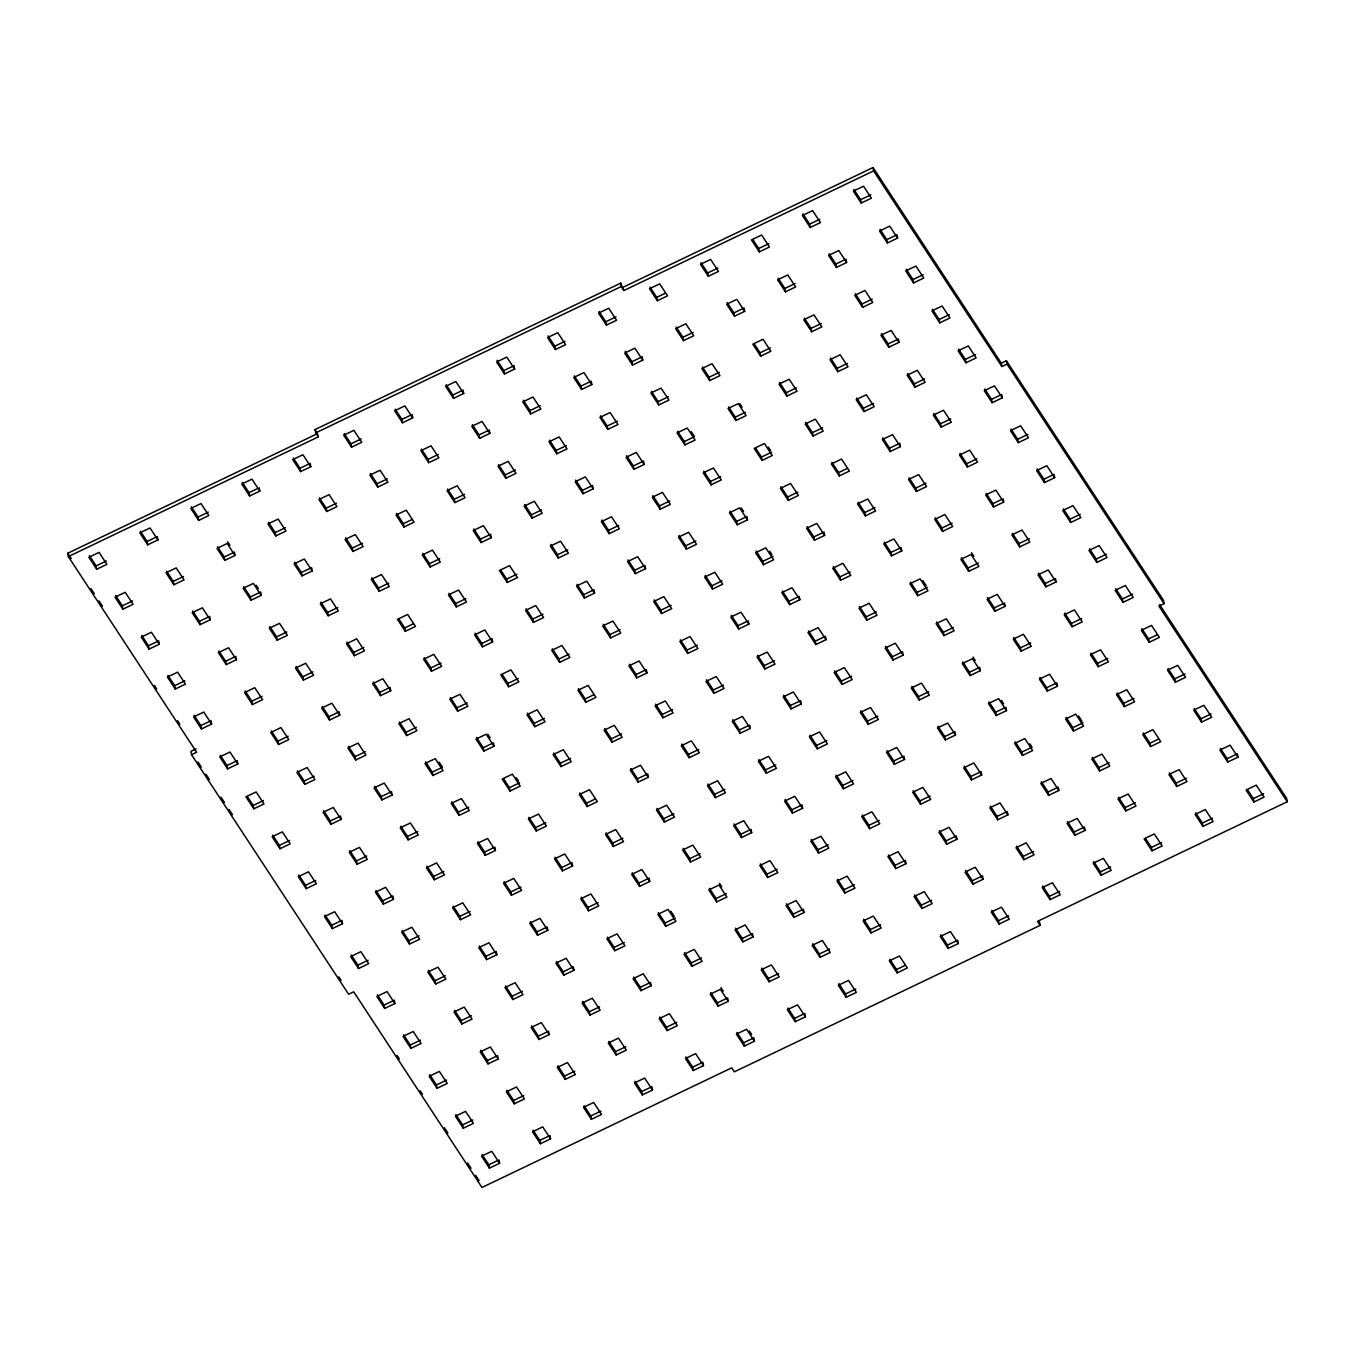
<?xml version="1.0" encoding="UTF-8"?>
<svg xmlns="http://www.w3.org/2000/svg" width="1355" height="1355" viewBox="0 0 1355 1355"><rect width="100%" height="100%" fill="white"/><g stroke="black" fill="none" stroke-linecap="round" stroke-linejoin="round"><path stroke-width="1.5" d="M1039.539 922.01L1040.132 925.363L734.342 1071.839L731.717 1067.842L481.974 1187.471L353.706 991.809L348.608 994.248L191.529 754.684L196.627 752.245L68.343 556.6L318.069 436.988L314.868 429.637L620.658 283.161L623.876 290.512L873.619 170.899L873.027 167.529L623.283 287.158M315.461 432.99L621.251 286.515L620.658 283.161M68.343 556.6L67.75 553.246L315.579 434.532M96.73 569.236L88.871 557.261L99.067 552.383L106.909 564.357L96.73 569.236L96.137 565.882L106.317 561.004M147.695 544.829L147.102 541.475L157.282 536.58L157.874 539.951L147.695 544.829L139.836 532.854L150.032 527.959L157.874 539.951M198.66 520.422L190.801 508.43L200.997 503.552L208.856 515.527L198.66 520.422L198.067 517.051L208.263 512.173M259.228 487.766L259.821 491.12L249.625 495.998L249.032 492.644L257.518 488.579M300.59 471.591L299.997 468.237L310.193 463.359L310.786 466.713L300.59 471.591L292.731 459.616L302.927 454.738L310.786 466.713M351.555 447.184L343.696 435.209L353.892 430.314L361.751 442.306L351.555 447.184L350.962 443.83L361.158 438.935M412.123 414.528L412.716 417.882L402.52 422.777L401.927 419.406L410.43 415.341M453.485 398.353L452.892 394.999L463.088 390.121L463.681 393.475L453.485 398.353L445.626 386.378L455.822 381.5L463.681 393.475M504.45 373.946L503.857 370.593L514.053 365.698L514.646 369.068L504.45 373.946L496.608 361.971L506.787 357.093L514.646 369.068M555.415 349.539L547.572 337.564L557.752 332.669L565.611 344.644L555.415 349.539L554.822 346.169L565.018 341.291M606.379 325.115L598.537 313.141L608.734 308.262L616.576 320.237L606.379 325.115L605.787 321.762L615.983 316.884M657.344 300.708L649.502 288.734L659.699 283.856L667.541 295.83L657.344 300.708L656.769 297.355L665.254 293.29M708.326 276.301L700.467 264.327L710.664 259.432L718.506 271.423L708.326 276.301L707.733 272.948L717.913 268.053M759.291 251.895L751.432 239.903L761.629 235.025L769.471 247L759.291 251.895L758.698 248.524L768.895 243.646M810.256 227.471L802.397 215.496L812.594 210.618L820.452 222.593L810.256 227.471L809.663 224.117L819.86 219.239M861.221 203.064L853.362 191.089L863.558 186.211L871.417 198.186L861.221 203.064L860.628 199.71L870.825 194.832M122.899 609.174L115.04 597.182L125.236 592.304L133.095 604.279L122.899 609.174L122.306 605.804L132.502 600.926M173.863 584.75L166.021 572.775L176.201 567.897L184.06 579.872L173.863 584.75L173.271 581.397L183.467 576.519M224.828 560.343L224.236 556.99L234.432 552.112L235.025 555.465L224.828 560.343L216.986 548.369L227.166 543.49L235.025 555.465M275.793 535.936L267.951 523.962L278.148 519.067L285.99 531.058L275.793 535.936L275.2 532.566L285.397 527.688M326.775 511.513L318.916 499.538L329.113 494.66L336.955 506.635L326.775 511.513L326.182 508.159L336.362 503.281M377.74 487.106L369.881 475.131L380.078 470.253L387.92 482.228L377.74 487.106L377.147 483.752L387.327 478.874M428.705 462.699L420.846 450.724L431.042 445.829L438.901 457.821L428.705 462.699L428.112 459.345L438.309 454.45M479.67 438.292L479.077 434.921L489.274 430.043L489.866 433.397L479.67 438.292L471.811 426.3L482.007 421.422L489.866 433.397M530.635 413.868L522.776 401.893L532.972 397.015L540.831 408.99L530.635 413.868L530.042 410.514L540.239 405.636M581.6 389.461L581.007 386.107L591.203 381.229L591.796 384.583L581.6 389.461L573.741 377.486L583.937 372.608L591.796 384.583M632.565 365.054L631.972 361.7L642.168 356.805L642.761 360.176L632.565 365.054L624.706 353.079L634.902 348.184L642.761 360.176M683.53 340.647L675.671 328.655L685.867 323.777L693.726 335.752L683.53 340.647L682.937 337.276L693.133 332.398M734.495 316.223L733.902 312.87L744.098 307.992L744.691 311.345L734.495 316.223L726.653 304.248L736.832 299.37L744.691 311.345M785.46 291.816L777.618 279.841L787.797 274.963L795.656 286.938L785.46 291.816L784.867 288.463L795.063 283.568M836.425 267.409L835.832 264.039L846.028 259.161L846.621 262.514L836.425 267.409L828.582 255.434L838.779 250.54L846.621 262.514M887.389 242.985L886.814 239.632L896.993 234.754L897.586 238.107L887.389 242.985L879.547 231.011L889.744 226.133L897.586 238.107M149.084 649.096L148.491 645.742L158.687 640.847L159.28 644.218L149.084 649.096L141.225 637.121L151.421 632.243L159.28 644.218M200.049 624.689L199.456 621.318L209.652 616.44L210.245 619.794L200.049 624.689L192.19 612.697L202.386 607.819L210.245 619.794M251.014 600.265L250.421 596.911L260.617 592.033L261.21 595.387L251.014 600.265L243.155 588.29L253.351 583.412L261.21 595.387M301.979 575.858L301.386 572.504L311.582 567.626L312.175 570.98L301.979 575.858L294.12 563.883L304.316 559.005L312.175 570.98M352.944 551.451L345.085 539.476L355.281 534.581L363.14 546.573L352.944 551.451L352.351 548.098L362.547 543.203M403.909 527.044L396.067 515.052L406.246 510.174L414.105 522.149L403.909 527.044L403.316 523.674L411.818 519.609M454.874 502.62L447.031 490.646L457.211 485.768L465.07 497.742L454.874 502.62L454.281 499.267L464.477 494.389M505.838 478.213L497.996 466.239L508.193 461.361L516.035 473.335L505.838 478.213L505.246 474.86L515.442 469.982M556.82 453.806L548.961 441.832L559.158 436.937L567 448.928L556.82 453.806L556.227 450.436L566.407 445.558M607.785 429.383L599.926 417.408L610.123 412.53L617.965 424.505L607.785 429.383L607.192 426.029L617.372 421.151M658.75 404.976L650.891 393.001L661.088 388.123L668.947 400.098L658.75 404.976L658.157 401.622L668.354 396.744M709.715 380.569L701.856 368.594L712.053 363.699L719.912 375.691L709.715 380.569L709.122 377.215L719.319 372.32M760.68 356.162L752.821 344.17L763.017 339.292L770.876 351.267L760.68 356.162L760.087 352.791L770.284 347.913M811.645 331.738L803.786 319.763L813.982 314.885L821.841 326.86L811.645 331.738L811.052 328.384L821.249 323.506M862.61 307.331L854.751 295.356L864.947 290.478L872.806 302.453L862.61 307.331L862.017 303.977L872.214 299.099M913.575 282.924L905.716 270.949L915.912 266.054L923.771 278.046L913.575 282.924L912.982 279.57L923.178 274.675M175.269 689.018L167.41 677.043L177.607 672.165L185.449 684.14L175.269 689.018L174.676 685.664L184.856 680.786M226.234 664.611L225.641 661.257L235.821 656.379L236.414 659.733L226.234 664.611L218.375 652.636L228.572 647.758L236.414 659.733M277.199 640.204L269.34 628.229L279.536 623.334L287.379 635.326L277.199 640.204L276.606 636.85L286.803 631.955M328.164 615.797L320.305 603.805L330.501 598.927L338.36 610.902L328.164 615.797L327.571 612.426L337.768 607.548M379.129 591.373L371.27 579.398L381.466 574.52L389.325 586.495L379.129 591.373L378.536 588.019L388.733 583.141M430.094 566.966L422.235 554.991L432.431 550.113L440.29 562.088L430.094 566.966L429.501 563.612L439.698 558.717M481.059 542.559L480.466 539.188L490.662 534.31L491.255 537.664L481.059 542.559L473.2 530.567L483.396 525.689L491.255 537.664M532.024 518.135L524.165 506.16L534.361 501.282L542.22 513.257L532.024 518.135L531.431 514.781L541.627 509.903M582.989 493.728L582.396 490.375L592.592 485.497L593.185 488.85L582.989 493.728L575.147 481.753L585.326 476.875L593.185 488.85M633.954 469.321L633.361 465.968L643.557 461.073L644.15 464.443L633.954 469.321L626.112 457.346L636.291 452.451L644.15 464.443M684.919 444.914L677.077 432.923L687.256 428.045L695.115 440.019L684.919 444.914L684.326 441.544L694.522 436.666L691.169 431.534M735.884 420.49L728.042 408.516L738.238 403.638L746.08 415.612L735.884 420.49L735.308 417.137L745.487 412.259M786.865 396.083L779.006 384.109L789.203 379.231L797.045 391.205L786.865 396.083L786.273 392.73L796.452 387.852M837.83 371.677L829.971 359.702L840.168 354.807L848.01 366.799L837.83 371.677L837.238 368.306L847.417 363.428M888.795 347.253L888.202 343.899L898.399 339.021L898.992 342.375L888.795 347.253L880.936 335.278L891.133 330.4L898.992 342.375M939.76 322.846L931.901 310.871L942.098 305.993L949.957 317.968L939.76 322.846L939.167 319.492L949.364 314.614M201.438 728.956L200.845 725.586L211.041 720.708L211.634 724.061L201.438 728.956L193.579 716.981L203.775 712.086L211.634 724.061M252.403 704.532L244.561 692.557L254.74 687.679L262.599 699.654L252.403 704.532L251.81 701.179L262.006 696.301M303.368 680.125L295.526 668.151L305.705 663.273L313.564 675.247L303.368 680.125L302.775 676.772L312.971 671.894M354.332 655.718L346.49 643.744L356.687 638.849L364.529 650.84L354.332 655.718L353.74 652.365L363.936 647.47M405.314 631.311L397.455 619.32L407.652 614.442L415.494 626.417L405.314 631.311L404.722 627.941L413.207 623.876M456.279 606.888L448.42 594.913L458.617 590.035L466.459 602.01L456.279 606.888L455.687 603.534L465.866 598.656M507.244 582.481L499.385 570.506L509.582 565.628L517.441 577.603L507.244 582.481L506.651 579.127L516.848 574.249M558.209 558.074L550.35 546.099L560.547 541.204L568.406 553.196L558.209 558.074L557.616 554.72L567.813 549.825M609.174 533.667L601.315 521.675L611.512 516.797L619.37 528.772L609.174 533.667L608.581 530.296L618.778 525.418M660.139 509.243L652.28 497.268L662.476 492.39L670.335 504.365L660.139 509.243L659.546 505.889L669.743 501.011M711.104 484.836L703.245 472.861L713.441 467.983L721.3 479.958L711.104 484.836L710.511 481.482L720.708 476.587M762.069 460.429L754.21 448.437L764.406 443.559L772.265 455.534L762.069 460.429L761.476 457.058L771.673 452.18M813.034 436.005L805.192 424.03L815.371 419.152L823.23 431.127L813.034 436.005L812.441 432.651L822.637 427.774M863.999 411.598L856.157 399.623L866.336 394.745L874.195 406.72L863.999 411.598L863.406 408.245L873.602 403.367M914.964 387.191L907.122 375.216L917.318 370.322L925.16 382.313L914.964 387.191L914.371 383.838L924.567 378.943M965.929 362.784L958.087 350.793L968.283 345.915L976.125 357.889L965.929 362.784L965.353 359.414L975.532 354.536M196.035 748.892L190.936 751.331L191.529 754.684M1006.392 360.752L1006.985 364.105L1001.887 366.544L1001.294 363.191L1006.392 360.752L1163.471 600.316L1164.064 603.669L1158.965 606.108L1287.25 801.754L1037.507 921.383L1040.132 925.363M227.623 768.878L227.03 765.524L237.227 760.646L237.819 764L227.623 768.878L219.764 756.903L229.96 752.025L237.819 764M278.588 744.471L270.729 732.496L280.925 727.601L288.784 739.593L278.588 744.471L277.995 741.117L288.192 736.222M329.553 720.064L328.96 716.693L339.157 711.815L339.749 715.169L329.553 720.064L321.694 708.072L331.89 703.194L339.749 715.169M380.518 695.64L379.925 692.286L390.121 687.408L390.714 690.762L380.518 695.64L372.659 683.665L382.855 678.787L390.714 690.762M431.483 671.233L423.624 659.258L433.82 654.38L441.679 666.355L431.483 671.233L430.89 667.88L441.086 662.985M482.448 646.826L481.855 643.456L492.051 638.578L492.644 641.931L482.448 646.826L474.606 634.851L484.785 629.956L492.644 641.931M533.413 622.402L525.571 610.428L535.75 605.549L543.609 617.524L533.413 622.402L532.82 619.049L543.016 614.171M584.378 597.995L583.785 594.642L593.981 589.764L594.574 593.117L584.378 597.995L576.536 586.021L586.732 581.143L594.574 593.117M635.36 573.588L634.767 570.235L644.946 565.34L645.539 568.71L635.36 573.588L627.501 561.614L637.697 556.719L645.539 568.71M686.324 549.182L678.465 537.19L688.662 532.312L696.504 544.287L686.324 549.182L685.732 545.811L695.911 540.933M746.893 516.526L747.486 519.88L737.289 524.758L736.697 521.404L745.182 517.339M788.254 500.351L780.395 488.376L790.592 483.498L798.451 495.473L788.254 500.351L787.662 496.997L797.858 492.119M839.219 475.944L831.36 463.969L841.557 459.074L849.416 471.066L839.219 475.944L838.626 472.59L847.112 468.508M890.184 451.537L889.591 448.166L899.788 443.288L900.381 446.642L890.184 451.537L882.325 439.545L892.522 434.667L900.381 446.642M941.149 427.113L933.29 415.138L943.486 410.26L951.346 422.235L941.149 427.113L940.556 423.759L950.753 418.881M1001.718 394.457L1002.31 397.828L992.114 402.706L991.521 399.352L1000.024 395.27M253.792 808.816L245.949 796.825L256.146 791.947L263.988 803.922L253.792 808.816L253.216 805.446L263.395 800.568M304.773 784.393L296.914 772.418L307.111 767.54L314.953 779.515L304.773 784.393L304.181 781.039L314.36 776.161M355.738 759.986L347.879 748.011L358.076 743.116L365.918 755.108L355.738 759.986L355.146 756.632L365.342 751.737M406.703 735.579L398.844 723.587L409.041 718.709L416.9 730.684L406.703 735.579L406.11 732.208L416.307 727.33M457.668 711.155L449.809 699.18L460.006 694.302L467.865 706.277L457.668 711.155L457.075 707.801L467.272 702.923M508.633 686.748L500.774 674.773L510.971 669.895L518.83 681.87L508.633 686.748L508.04 683.394L518.237 678.516M559.598 662.341L551.739 650.366L561.935 645.471L569.794 657.463L559.598 662.341L559.005 658.987L569.202 654.092M610.563 637.934L602.704 625.942L612.9 621.064L620.759 633.039L610.563 637.934L609.97 634.563L620.167 629.685M661.528 613.51L653.669 601.535L663.865 596.657L671.724 608.632L661.528 613.51L660.935 610.157L671.132 605.279M712.493 589.103L704.651 577.128L714.83 572.25L722.689 584.225L712.493 589.103L711.9 585.75L722.096 580.855M763.458 564.696L755.616 552.721L765.795 547.827L773.654 559.801L763.458 564.696L762.865 561.326L773.061 556.448M814.423 540.272L813.83 536.919L824.026 532.041L824.619 535.394L814.423 540.272L806.581 528.298L816.777 523.42L824.619 535.394M865.405 515.865L857.546 503.891L867.742 499.013L875.584 510.987L865.405 515.865L864.812 512.512L874.991 507.634M916.37 491.459L908.511 479.484L918.707 474.589L926.549 486.58L916.37 491.459L915.777 488.105L925.956 483.21M967.335 467.052L959.476 455.06L969.672 450.182L977.531 462.157L967.335 467.052L966.742 463.681L976.938 458.803M1018.299 442.628L1010.44 430.653L1020.637 425.775L1028.496 437.75L1018.299 442.628L1017.707 439.274L1027.903 434.396M279.977 848.738L272.118 836.763L282.314 831.868L290.173 843.86L279.977 848.738L279.384 845.385L289.58 840.49M330.942 824.331L330.349 820.961L340.545 816.083L341.138 819.436L330.942 824.331L323.1 812.339L333.279 807.461L341.138 819.436M381.907 799.907L381.314 796.554L391.51 791.676L392.103 795.029L381.907 799.907L374.065 787.933L384.244 783.055L392.103 795.029M432.872 775.5L425.03 763.526L435.226 758.648L443.068 770.622L432.872 775.5L432.279 772.147L442.475 767.269L439.122 762.12M483.854 751.093L483.261 747.74L493.44 742.845L494.033 746.215L483.854 751.093L475.995 739.119L486.191 734.224L494.033 746.215M534.818 726.687L526.96 714.695L537.156 709.817L544.998 721.792L534.818 726.687L534.226 723.316L544.405 718.438M585.783 702.263L577.924 690.288L588.121 685.41L595.963 697.385L585.783 702.263L585.191 698.909L593.676 694.844M636.748 677.856L636.156 674.502L646.352 669.607L646.945 672.978L636.748 677.856L628.889 665.881L639.086 660.986L646.945 672.978M687.713 653.449L679.854 641.457L690.051 636.579L697.91 648.554L687.713 653.449L687.12 650.078L697.317 645.2M748.282 620.793L748.875 624.147L738.678 629.025L738.085 625.671L746.571 621.606M789.643 604.618L789.05 601.264L799.247 596.386L799.84 599.74L789.643 604.618L781.784 592.643L791.981 587.765L799.84 599.74M840.608 580.211L832.749 568.236L842.946 563.341L850.805 575.333L840.608 580.211L840.015 576.857L850.212 571.962M891.573 555.804L890.98 552.434L901.177 547.555L901.769 550.909L891.573 555.804L883.731 543.812L893.91 538.934L901.769 550.909M942.538 531.38L934.696 519.405L944.875 514.527L952.734 526.502L942.538 531.38L941.945 528.027L952.142 523.149M1003.107 498.725L1003.699 502.095L993.503 506.973L992.91 503.62L1001.413 499.555M1044.468 482.566L1043.875 479.196L1054.071 474.318L1054.664 477.671L1044.468 482.566L1036.626 470.591L1046.822 465.697L1054.664 477.671M306.162 888.66L298.303 876.685L308.5 871.807L316.359 883.782L306.162 888.66L305.569 885.306L315.766 880.428M357.127 864.253L349.268 852.278L359.465 847.4L367.324 859.375L357.127 864.253L356.534 860.899L366.731 856.004M408.092 839.846L400.233 827.854L410.43 822.976L418.289 834.951L408.092 839.846L407.499 836.475L417.696 831.597M459.057 815.422L451.198 803.447L461.394 798.569L469.253 810.544L459.057 815.422L458.464 812.068L468.661 807.19M510.022 791.015L502.163 779.04L512.359 774.162L520.218 786.137L510.022 791.015L509.429 787.662L519.626 782.784M560.987 766.608L553.145 754.633L563.324 749.738L571.183 761.73L560.987 766.608L560.394 763.255L570.591 758.36M611.952 742.201L604.11 730.21L614.289 725.332L622.148 737.306L611.952 742.201L611.359 738.831L621.555 733.953M662.917 717.777L655.075 705.803L665.271 700.925L673.113 712.899L662.917 717.777L662.324 714.424L672.52 709.546M713.899 693.37L706.04 681.396L716.236 676.518L724.078 688.492L713.899 693.37L713.306 690.017L723.485 685.139M764.864 668.963L757.005 656.989L767.201 652.094L775.043 664.086L764.864 668.963L764.271 665.61L774.45 660.715M815.829 644.557L815.236 641.186L825.432 636.308L826.025 639.662L815.829 644.557L807.97 632.565L818.166 627.687L826.025 639.662M866.793 620.133L858.935 608.158L869.131 603.28L876.99 615.255L866.793 620.133L866.201 616.779L876.397 611.901M917.758 595.726L909.899 583.751L920.096 578.856L927.955 590.848L917.758 595.726L917.166 592.372L927.362 587.477M968.723 571.319L960.864 559.327L971.061 554.449L978.92 566.424L968.723 571.319L968.131 567.948L978.327 563.07M1019.688 546.895L1011.829 534.92L1022.026 530.042L1029.885 542.017L1019.688 546.895L1019.096 543.541L1029.292 538.663M1070.653 522.488L1062.794 510.513L1072.991 505.635L1080.85 517.61L1070.653 522.488L1070.06 519.134L1080.257 514.256M332.331 928.598L331.755 925.228L341.934 920.35L342.527 923.704L332.331 928.598L324.489 916.607L334.685 911.729L342.527 923.704M383.313 904.175L382.72 900.821L392.899 895.943L393.492 899.297L383.313 904.175L375.454 892.2L385.65 887.322L393.492 899.297M434.277 879.768L426.418 867.793L436.615 862.915L444.457 874.89L434.277 879.768L433.685 876.414L443.881 871.536M494.846 847.112L495.439 850.483L485.242 855.361L484.65 852.007L493.135 847.925M536.207 830.954L528.348 818.962L538.545 814.084L546.404 826.059L536.207 830.954L535.615 827.583L545.811 822.705M587.172 806.53L579.313 794.555L589.51 789.677L597.369 801.652L587.172 806.53L586.58 803.176L595.065 799.111M638.137 782.123L637.544 778.769L647.741 773.874L648.334 777.245L638.137 782.123L630.278 770.148L640.475 765.27L648.334 777.245M689.102 757.716L681.243 745.741L691.44 740.846L699.299 752.821L689.102 757.716L688.509 754.345L698.706 749.467M749.671 725.061L750.264 728.414L740.067 733.292L739.474 729.938L747.977 725.874M791.032 708.885L790.439 705.532L800.636 700.654L801.228 704.007L791.032 708.885L783.19 696.91L793.369 692.032L801.228 704.007M841.997 684.478L834.155 672.503L844.334 667.609L852.193 679.6L841.997 684.478L841.404 681.125L851.601 676.23M892.962 660.071L892.369 656.701L902.566 651.823L903.158 655.176L892.962 660.071L885.12 648.08L895.316 643.202L903.158 655.176M943.944 635.647L936.085 623.673L946.281 618.795L954.123 630.769L943.944 635.647L943.351 632.294L953.53 627.416M1004.495 603.009L1005.088 606.363L994.909 611.24L994.316 607.887L1002.802 603.822M1045.874 586.834L1045.281 583.48L1055.477 578.585L1056.07 581.956L1045.874 586.834L1038.015 574.859L1048.211 569.964L1056.07 581.956M1096.839 562.427L1088.98 550.435L1099.176 545.557L1107.035 557.532L1096.839 562.427L1096.246 559.056L1106.442 554.178M358.516 968.52L350.657 956.545L360.853 951.667L368.712 963.642L358.516 968.52L357.923 965.167L368.12 960.272M409.481 944.113L401.639 932.138L411.818 927.243L419.677 939.218L409.481 944.113L408.888 940.743L419.085 935.865M460.446 919.689L452.604 907.714L462.783 902.837L470.642 914.811L460.446 919.689L459.853 916.336L470.049 911.458M511.411 895.282L503.569 883.308L513.765 878.43L521.607 890.404L511.411 895.282L510.818 891.929L521.014 887.051M562.376 870.875L561.8 867.522L571.979 862.627L572.572 865.997L562.376 870.875L554.534 858.901L564.73 854.006L572.572 865.997M613.358 846.469L605.499 834.477L615.695 829.599L623.537 841.574L613.358 846.469L612.765 843.098L622.944 838.22M664.323 822.045L656.464 810.07L666.66 805.192L674.502 817.167L664.323 822.045L663.73 818.691L673.926 813.813M715.288 797.638L707.429 785.663L717.625 780.785L725.484 792.76L715.288 797.638L714.695 794.284L724.891 789.406M766.253 773.231L758.394 761.256L768.59 756.361L776.449 768.353L766.253 773.231L765.66 769.877L775.856 764.982M817.217 748.824L809.358 736.832L819.555 731.954L827.414 743.929L817.217 748.824L816.625 745.453L826.821 740.575M868.182 724.4L860.323 712.425L870.52 707.547L878.379 719.522L868.182 724.4L867.59 721.046L877.786 716.168M919.147 699.993L911.288 688.018L921.485 683.14L929.344 695.115L919.147 699.993L918.555 696.639L928.751 691.744M970.112 675.586L969.519 672.216L979.716 667.338L980.309 670.691L970.112 675.586L962.253 663.611L972.45 658.716L980.309 670.691M1021.077 651.162L1013.235 639.187L1023.415 634.309L1031.274 646.284L1021.077 651.162L1020.484 647.809L1030.681 642.931M1072.042 626.755L1064.2 614.78L1074.38 609.902L1082.239 621.877L1072.042 626.755L1071.449 623.402L1081.646 618.524M1123.007 602.348L1115.165 590.374L1125.361 585.479L1133.203 597.47L1123.007 602.348L1122.414 598.995L1132.611 594.1M384.701 1008.442L384.109 1005.088L394.305 1000.21L394.898 1003.564L384.701 1008.442L376.842 996.467L387.039 991.589L394.898 1003.564M435.666 984.035L427.807 972.06L438.004 967.182L445.863 979.157L435.666 984.035L435.074 980.681L445.27 975.803M496.235 951.379L496.828 954.75L486.631 959.628L486.038 956.274L494.541 952.192M537.596 935.221L537.003 931.85L547.2 926.972L547.793 930.326L537.596 935.221L529.737 923.229L539.934 918.351L547.793 930.326M588.561 910.797L580.702 898.822L590.899 893.944L598.758 905.919L588.561 910.797L587.968 907.444L598.165 902.566M639.526 886.39L638.933 883.037L649.13 878.142L649.723 881.512L639.526 886.39L631.684 874.415L641.864 869.537L649.723 881.512M690.491 861.983L682.649 850.008L692.828 845.114L700.687 857.088L690.491 861.983L689.898 858.613L700.095 853.735M751.06 829.328L751.652 832.681L741.456 837.559L740.863 834.206L749.366 830.141M792.421 813.152L791.845 809.799L802.024 804.921L802.617 808.274L792.421 813.152L784.579 801.178L794.775 796.3L802.617 808.274M843.403 788.746L835.544 776.771L845.74 771.876L853.582 783.868L843.403 788.746L842.81 785.392L852.989 780.497M903.971 756.09L904.547 759.444L894.368 764.339L893.775 760.968L902.261 756.903M945.333 739.915L944.74 736.561L954.936 731.683L955.529 735.037L945.333 739.915L937.474 727.94L947.67 723.062L955.529 735.037M996.298 715.508L995.705 712.154L1005.901 707.276L1006.494 710.63L996.298 715.508L988.439 703.533L998.635 698.655L1006.494 710.63M1047.263 691.101L1046.67 687.747L1056.866 682.852L1057.459 686.223L1047.263 691.101L1039.404 679.126L1049.6 674.231L1057.459 686.223M1098.227 666.694L1090.369 654.702L1100.565 649.824L1108.424 661.799L1098.227 666.694L1097.635 663.323L1107.831 658.445M1149.192 642.27L1141.333 630.295L1151.53 625.417L1159.389 637.392L1149.192 642.27L1148.6 638.916L1157.102 634.851M410.87 1048.38L403.028 1036.406L413.224 1031.511L421.066 1043.502L410.87 1048.38L410.294 1045.027L420.473 1040.132M461.852 1023.973L453.993 1011.982L464.189 1007.104L472.031 1019.079L461.852 1023.973L461.259 1020.603L471.438 1015.725M512.817 999.55L504.958 987.575L515.154 982.697L522.996 994.672L512.817 999.55L512.224 996.196L522.403 991.318M563.782 975.143L563.189 971.789L573.385 966.894L573.978 970.265L563.782 975.143L555.923 963.168L566.119 958.273L573.978 970.265M614.747 950.736L606.888 938.744L617.084 933.866L624.943 945.841L614.747 950.736L614.154 947.365L624.35 942.487M665.712 926.312L657.852 914.337L668.049 909.459L675.908 921.434L665.712 926.312L665.119 922.958L675.315 918.08M716.676 901.905L708.817 889.93L719.014 885.052L726.873 897.027L716.676 901.905L716.084 898.551L726.28 893.673M767.641 877.498L759.782 865.523L769.979 860.628L777.838 872.62L767.641 877.498L767.049 874.144L777.245 869.249M818.606 853.091L810.747 841.099L820.944 836.221L828.803 848.196L818.606 853.091L818.014 849.721L828.21 844.843M869.571 828.667L861.729 816.692L871.909 811.814L879.768 823.789L869.571 828.667L868.978 825.314L879.175 820.436M920.536 804.26L912.694 792.285L922.874 787.407L930.733 799.382L920.536 804.26L919.943 800.907L930.14 796.012M971.501 779.853L970.908 776.483L981.105 771.605L981.698 774.975L971.501 779.853L963.659 767.879L973.855 762.984L981.698 774.975M1022.483 755.429L1014.624 743.455L1024.82 738.577L1032.662 750.551L1022.483 755.429L1021.89 752.076L1032.07 747.198L1029.834 743.776M1073.448 731.023L1065.589 719.048L1075.785 714.17L1083.627 726.145L1073.448 731.023L1072.855 727.669L1083.035 722.791M1124.413 706.616L1116.554 694.641L1126.75 689.746L1134.609 701.738L1124.413 706.616L1123.82 703.262L1134.016 698.367M1175.378 682.209L1167.519 670.217L1177.715 665.339L1185.574 677.314L1175.378 682.209L1174.785 678.838L1184.981 673.96M437.055 1088.302L429.196 1076.327L439.393 1071.449L447.252 1083.424L437.055 1088.302L436.462 1084.948L446.659 1080.071M497.624 1055.647L498.217 1059.017L488.02 1063.895L487.427 1060.542L495.93 1056.46M538.985 1039.488L538.392 1036.118L548.589 1031.24L549.182 1034.593L538.985 1039.488L531.143 1027.496L541.323 1022.619L549.182 1034.593M589.95 1015.064L582.108 1003.09L592.304 998.212L600.146 1010.186L589.95 1015.064L589.357 1011.711L599.554 1006.833M640.915 990.657L640.339 987.304L650.519 982.426L651.111 985.779L640.915 990.657L633.073 978.683L643.269 973.805L651.111 985.779M691.897 966.251L684.038 954.276L694.234 949.381L702.076 961.373L691.897 966.251L691.304 962.897L701.484 958.002M752.465 933.595L753.041 936.949L742.862 941.844L742.269 938.473L750.755 934.408M793.827 917.42L793.234 914.066L803.43 909.188L804.023 912.542L793.827 917.42L785.968 905.445L796.164 900.567L804.023 912.542M844.792 893.013L836.933 881.038L847.129 876.143L854.988 888.135L844.792 893.013L844.199 889.659L854.395 884.764M905.36 860.357L905.953 863.711L895.757 868.606L895.164 865.235L903.649 861.17M946.722 844.182L946.129 840.828L956.325 835.95L956.918 839.304L946.722 844.182L938.863 832.207L949.059 827.329L956.918 839.304M997.687 819.775L997.094 816.421L1007.29 811.543L1007.883 814.897L997.687 819.775L989.827 807.8L1000.024 802.922L1007.883 814.897M1048.651 795.368L1048.059 792.014L1058.255 787.12L1058.848 790.49L1048.651 795.368L1040.792 783.393L1050.989 778.498L1058.848 790.49M1099.616 770.961L1091.774 758.969L1101.954 754.091L1109.813 766.066L1099.616 770.961L1099.024 767.591L1109.22 762.713M1150.581 746.537L1142.739 734.562L1152.919 729.684L1160.778 741.659L1150.581 746.537L1149.989 743.184L1158.491 739.119M1201.546 722.13L1193.704 710.155L1203.901 705.278L1211.743 717.252L1201.546 722.13L1200.953 718.777L1211.15 713.899M463.241 1128.241L455.382 1116.249L465.578 1111.371L473.437 1123.346L463.241 1128.241L462.648 1124.87L472.844 1119.992M514.206 1103.817L506.347 1091.842L516.543 1086.964L524.402 1098.939L514.206 1103.817L513.613 1100.463L523.809 1095.585M565.171 1079.41L557.312 1067.435L567.508 1062.557L575.367 1074.532L565.171 1079.41L564.578 1076.056L574.774 1071.161M616.135 1055.003L608.276 1043.028L618.473 1038.133L626.332 1050.108L616.135 1055.003L615.543 1051.632L625.739 1046.754M667.1 1030.579L659.241 1018.604L669.438 1013.726L677.297 1025.701L667.1 1030.579L666.508 1027.226L676.704 1022.348M718.065 1006.172L717.473 1002.819L727.669 997.941L728.262 1001.294L718.065 1006.172L710.223 994.197L720.403 989.319L728.262 1001.294M769.03 981.765L761.188 969.79L771.368 964.895L779.227 976.887L769.03 981.765L768.437 978.412L778.634 973.517M819.995 957.358L812.153 945.367L822.35 940.489L830.192 952.463L819.995 957.358L819.402 953.988L829.599 949.11M870.96 932.934L863.118 920.96L873.314 916.082L881.157 928.056L870.96 932.934L870.384 929.581L880.564 924.703M921.942 908.528L914.083 896.553L924.279 891.675L932.121 903.649L921.942 908.528L921.349 905.174L931.529 900.296M972.907 884.121L972.314 880.767L982.511 875.872L983.086 879.243L972.907 884.121L965.048 872.146L975.244 867.251L983.086 879.243M1023.872 859.714L1016.013 847.722L1026.209 842.844L1034.068 854.819L1023.872 859.714L1023.279 856.343L1033.475 851.465M1074.837 835.29L1074.244 831.936L1084.44 827.058L1085.033 830.412L1074.837 835.29L1066.978 823.315L1077.174 818.437L1085.033 830.412M1125.802 810.883L1117.943 798.908L1128.139 794.013L1135.998 806.005L1125.802 810.883L1125.209 807.529L1135.405 802.634M1176.767 786.476L1168.908 774.484L1179.104 769.606L1186.963 781.581L1176.767 786.476L1176.174 783.105L1186.37 778.227M1227.732 762.052L1227.139 758.698L1237.335 753.82L1237.928 757.174L1227.732 762.052L1219.873 750.077L1230.069 745.199L1237.928 757.174M499.013 1159.914L499.605 1163.284L489.409 1168.162L488.816 1164.809L497.319 1160.727M540.391 1143.755L539.798 1140.385L549.978 1135.507L550.57 1138.861L540.391 1143.755L532.532 1131.764L542.728 1126.886L550.57 1138.861M591.356 1119.332L583.497 1107.357L593.693 1102.479L601.535 1114.454L591.356 1119.332L590.763 1115.978L600.942 1111.1M642.321 1094.925L641.728 1091.571L651.924 1086.693L652.517 1090.047L642.321 1094.925L634.462 1082.95L644.658 1078.072L652.517 1090.047M693.286 1070.518L692.693 1067.164L702.889 1062.269L703.482 1065.64L693.286 1070.518L685.427 1058.543L695.623 1053.648L703.482 1065.64M744.251 1046.111L743.658 1042.74L753.854 1037.862L754.447 1041.216L744.251 1046.111L736.392 1034.119L746.588 1029.241L754.447 1041.216M795.216 1021.687L794.623 1018.333L804.819 1013.455L805.412 1016.809L795.216 1021.687L787.357 1009.712L797.553 1004.834L805.412 1016.809M846.181 997.28L838.322 985.305L848.518 980.427L856.377 992.402L846.181 997.28L845.588 993.926L855.784 989.031M897.145 972.873L889.286 960.898L899.483 956.003L907.342 967.978L897.145 972.873L896.553 969.503L905.055 965.438M948.11 948.449L947.518 945.096L957.714 940.218L958.307 943.571L948.11 948.449L940.268 936.474L950.448 931.596L958.307 943.571M999.075 924.042L991.233 912.067L1001.413 907.189L1009.272 919.164L999.075 924.042L998.483 920.689L1008.679 915.811M1050.04 899.635L1042.198 887.661L1052.395 882.766L1060.237 894.757L1050.04 899.635L1049.447 896.282L1059.644 891.387M1101.005 875.228L1093.163 863.237L1103.36 858.359L1111.202 870.333L1101.005 875.228L1100.429 871.858L1110.609 866.98M1151.987 850.805L1144.128 838.83L1154.324 833.952L1162.167 845.927L1151.987 850.805L1151.394 847.451L1161.574 842.573M1202.952 826.398L1195.093 814.423L1205.289 809.545L1213.132 821.52L1202.952 826.398L1202.359 823.044L1212.556 818.166M1253.917 801.991L1246.058 790.016L1256.254 785.121L1264.113 797.113L1253.917 801.991L1253.324 798.637L1263.521 793.742M1006.985 364.105L1164.064 603.669M873.027 167.529L1001.294 363.191M1159.541 604.516L1286.657 798.4L1287.25 801.754M873.619 170.899L1001.887 366.544M1002.31 397.828L994.451 385.853L984.255 390.731L992.114 402.706M853.887 189.446L860.628 199.71M880.073 229.368L886.814 239.632M906.258 269.289L912.982 279.57M932.426 309.228L939.167 319.492M958.612 349.15L965.353 359.414M984.797 389.088L991.521 399.352M1010.966 429.01L1017.707 439.274M1037.151 468.932L1043.875 479.196M1063.336 508.87L1070.06 519.134M1089.505 548.792L1096.246 559.056M1115.69 588.714L1122.414 598.995M1141.875 628.652L1148.6 638.916M1168.044 668.574L1174.785 678.838M1194.229 708.513L1200.953 718.777M1220.415 748.434L1227.139 758.698M1247.718 790.067L1253.324 798.637M1003.699 502.095L995.84 490.12L985.661 494.998L993.503 506.973M802.922 213.853L809.663 224.117M829.108 253.775L835.832 264.039M855.293 293.713L862.017 303.977M881.461 333.635L888.202 343.899M907.647 373.557L914.371 383.838M933.832 413.495L940.556 423.759M960.001 453.417L966.742 463.681M986.186 493.356L992.91 503.62M1012.371 533.277L1019.096 543.541M1038.54 573.199L1045.281 583.48M1064.725 613.138L1071.449 623.402M1090.911 653.059L1097.635 663.323M1117.079 692.981L1123.82 703.262M1143.264 732.92L1149.989 743.184M1169.45 772.841L1176.174 783.105M1195.618 812.78L1202.359 823.044M971.586 552.806L973.839 556.227M1078.546 715.948L1081.917 721.08M1005.088 606.363L997.246 594.388L987.05 599.266L994.909 611.24M753.075 239.971L758.698 248.524M778.143 278.198L784.867 288.463M804.328 318.12L811.052 328.384M830.496 358.042L837.238 368.306M856.682 397.98L863.406 408.245M882.867 437.902L889.591 448.166M909.036 477.824L915.777 488.105M935.221 517.762L941.945 528.027M961.406 557.684L968.131 567.948M987.575 597.623L994.316 607.887M1013.76 637.544L1020.484 647.809M1039.946 677.466L1046.67 687.747M1066.114 717.405L1072.855 727.669M1092.299 757.326L1099.024 767.591M1118.485 797.265L1125.209 807.529M1145.771 838.897L1151.394 847.451M922.874 580.634L926.227 585.766M972.992 657.073L975.227 660.495M1001.413 700.416L1003.649 703.855M700.992 262.667L707.733 272.948M727.178 302.605L733.902 312.87M754.481 344.238L760.087 352.791M779.532 382.466L786.273 392.73M805.717 422.387L812.441 432.651M831.885 462.309L838.626 472.59M858.071 502.248L864.812 512.512M884.256 542.169L890.98 552.434M910.424 582.091L917.166 592.372M936.61 622.03L943.351 632.294M962.795 661.951L969.519 672.216M988.964 701.89L995.705 712.154M1015.149 741.812L1021.89 752.076M1041.334 781.733L1048.059 792.014M1067.503 821.672L1074.244 831.936M1093.688 861.594L1100.429 871.858M739.881 403.705L742.134 407.127M768.302 447.048L770.555 450.47M650.027 287.091L656.769 297.355M676.213 327.012L682.937 337.276M702.381 366.934L709.122 377.215M728.567 406.873L735.308 417.137M755.87 448.505L761.476 457.058M780.92 486.733L787.662 496.997M807.106 526.655L813.83 536.919M833.291 566.576L840.015 576.857M859.46 606.515L866.201 616.779M885.645 646.437L892.369 656.701M911.83 686.375L918.555 696.639M937.999 726.297L944.74 736.561M964.184 766.219L970.908 776.483M990.37 806.157L997.094 816.421M1016.538 846.079L1023.279 856.343M1042.723 886.001L1049.447 896.282M621.251 286.515L623.876 290.512M741.27 507.973L743.522 511.394M769.691 551.316L771.943 554.737M747.486 519.88L739.627 507.905L729.43 512.783L737.289 524.758M904.547 759.444L896.705 747.469L886.509 752.347L894.368 764.339M599.062 311.498L605.787 321.762M625.248 351.419L631.972 361.7M651.416 391.358L658.157 401.622M677.602 431.28L684.326 441.544M703.787 471.218L710.511 481.482M729.955 511.14L736.697 521.404M756.141 551.062L762.865 561.326M782.326 591L789.05 601.264M808.495 630.922L815.236 641.186M834.68 670.844L841.404 681.125M860.865 710.782L867.59 721.046M887.034 750.704L893.775 760.968M913.219 790.643L919.943 800.907M939.405 830.564L946.129 840.828M965.573 870.486L972.314 880.767M991.758 910.424L998.483 920.689M748.875 624.147L741.016 612.172L730.819 617.05L738.678 629.025M905.953 863.711L898.094 851.736L887.898 856.614L895.757 868.606M548.098 335.904L554.822 346.169M574.283 375.843L581.007 386.107M600.451 415.765L607.192 426.029M626.637 455.687L633.361 465.968M652.822 495.625L659.546 505.889M678.99 535.547L685.732 545.811M705.176 575.485L711.9 585.75M731.361 615.407L738.085 625.671M757.53 655.329L764.271 665.61M783.715 695.267L790.439 705.532M809.9 735.189L816.625 745.453M836.069 775.111L842.81 785.392M862.254 815.049L868.978 825.314M888.423 854.971L895.164 865.235M914.608 894.91L921.349 905.174M940.793 934.831L947.518 945.096M750.264 728.414L742.404 716.439L732.208 721.317L740.067 733.292M497.133 360.328L503.857 370.593M523.301 400.25L530.042 410.514M549.486 440.172L556.227 450.436M575.672 480.11L582.396 490.375M601.84 520.032L608.581 530.296M628.026 559.954L634.767 570.235M654.211 599.892L660.935 610.157M680.379 639.814L687.12 650.078M706.565 679.753L713.306 690.017M732.75 719.674L739.474 729.938M758.919 759.596L765.66 769.877M785.104 799.535L791.845 809.799M811.289 839.456L818.014 849.721M837.458 879.395L844.199 889.659M863.643 919.317L870.384 929.581M889.829 959.238L896.553 969.503M751.652 832.681L743.81 820.707L733.614 825.585L741.456 837.559M446.168 384.735L452.892 394.999M472.336 424.657L479.077 434.921M498.521 464.596L505.246 474.86M524.707 504.517L531.431 514.781M550.875 544.439L557.616 554.72M577.061 584.378L583.785 594.642M603.246 624.299L609.97 634.563M629.414 664.221L636.156 674.502M655.6 704.16L662.324 714.424M681.785 744.081L688.509 754.345M707.954 784.02L714.695 794.284M734.139 823.942L740.863 834.206M760.324 863.863L767.049 874.144M786.493 903.802L793.234 914.066M812.678 943.724L819.402 953.988M838.864 983.662L845.588 993.926M719.539 883.392L721.792 886.814M412.716 417.882L404.857 405.907L394.661 410.785L402.52 422.777M753.041 936.949L745.199 924.974L735.003 929.852L742.862 941.844M395.203 409.142L401.927 419.406M421.371 449.064L428.112 459.345M447.557 489.003L454.281 499.267M473.742 528.924L480.466 539.188M501.045 570.574L506.651 579.127M526.096 608.785L532.82 619.049M552.281 648.706L559.005 658.987M578.449 688.645L585.191 698.909M604.635 728.567L611.359 738.831M630.82 768.505L637.544 778.769M656.989 808.427L663.73 818.691M683.174 848.349L689.898 858.613M709.359 888.287L716.084 898.551M735.528 928.209L742.269 938.473M761.713 968.131L768.437 978.412M787.899 1008.069L794.623 1018.333M670.827 911.238L674.197 916.37M720.945 987.66L723.18 991.098M749.366 1031.02L751.602 1034.441M344.238 433.549L350.962 443.83M370.406 473.488L377.147 483.752M396.592 513.409L403.316 523.674M422.777 553.348L429.501 563.612M448.945 593.27L455.687 603.534M475.131 633.192L481.855 643.456M502.434 674.841L508.04 683.394M527.485 713.052L534.226 723.316M553.67 752.974L560.394 763.255M579.838 792.912L586.58 803.176M606.024 832.834L612.765 843.098M632.209 872.772L638.933 883.037M658.378 912.694L665.119 922.958M684.563 952.616L691.304 962.897M710.748 992.554L717.473 1002.819M736.917 1032.476L743.658 1042.74M314.868 429.637L316.613 432.296M487.834 734.291L490.087 737.713M516.255 777.651L518.508 781.073M293.256 457.973L299.997 468.237M319.441 497.895L326.182 508.159M345.627 537.816L352.351 548.098M371.795 577.755L378.536 588.019M399.098 619.387L404.722 627.941M424.166 657.615L430.89 667.88M450.334 697.537L457.075 707.801M476.52 737.459L483.261 747.74M503.823 779.108L509.429 787.662M528.873 817.319L535.615 827.583M555.059 857.241L561.8 867.522M581.244 897.179L587.968 907.444M607.413 937.101L614.154 947.365M633.598 977.04L640.339 987.304M659.783 1016.961L666.508 1027.226M685.952 1056.883L692.693 1067.164M259.821 491.12L251.962 479.145L241.766 484.023L249.625 495.998M495.439 850.483L487.58 838.491L477.383 843.386L485.242 855.361M242.291 482.38L249.032 492.644M268.476 522.302L275.2 532.566M294.662 562.24L301.386 572.504M320.83 602.162L327.571 612.426M347.016 642.084L353.74 652.365M373.201 682.022L379.925 692.286M399.369 721.944L406.11 732.208M425.555 761.883L432.279 772.147M451.74 801.804L458.464 812.068M477.909 841.726L484.65 852.007M504.094 881.665L510.818 891.929M530.279 921.586L537.003 931.85M556.448 961.525L563.189 971.789M582.633 1001.447L589.357 1011.711M608.818 1041.368L615.543 1051.632M634.987 1081.307L641.728 1091.571M227.708 541.831L229.944 545.252M256.129 585.191L258.365 588.612M496.828 954.75L488.969 942.758L478.772 947.653L486.631 959.628M191.326 506.787L198.067 517.051M217.511 546.726L224.236 556.99M243.697 586.647L250.421 596.911M269.865 626.569L276.606 636.85M296.051 666.508L302.775 676.772M322.236 706.429L328.96 716.693M348.404 746.351L355.146 756.632M374.59 786.29L381.314 796.554M400.775 826.211L407.499 836.475M426.944 866.15L433.685 876.414M453.129 906.072L459.853 916.336M479.314 945.993L486.038 956.274M505.483 985.932L512.224 996.196M531.668 1025.854L538.392 1036.118M557.854 1065.792L564.578 1076.056M584.022 1105.714L590.763 1115.978M498.217 1059.017L490.358 1047.025L480.178 1051.92L488.02 1063.895M140.361 531.194L147.102 541.475M166.546 571.133L173.271 581.397M192.732 611.054L199.456 621.318M218.9 650.993L225.641 661.257M245.086 690.915L251.81 701.179M271.254 730.836L277.995 741.117M297.439 770.775L304.181 781.039M323.625 810.697L330.349 820.961M349.793 850.635L356.534 860.899M375.979 890.557L382.72 900.821M402.164 930.479L408.888 940.743M428.332 970.417L435.074 980.681M454.518 1010.339L461.259 1020.603M480.703 1050.261L487.427 1060.542M506.872 1090.199L513.613 1100.463M533.057 1130.121L539.798 1140.385M499.605 1163.284L491.763 1151.293L481.567 1156.188L489.409 1168.162M89.396 555.618L96.137 565.882M115.581 595.539L122.306 605.804M141.75 635.478L148.491 645.742M167.935 675.4L174.676 685.664M194.121 715.321L200.845 725.586M220.289 755.26L227.03 765.524M247.592 796.892L253.216 805.446M272.66 835.103L279.384 845.385M298.828 875.042L305.569 885.306M325.014 914.964L331.755 925.228M351.199 954.902L357.923 965.167M377.368 994.824L384.109 1005.088M403.553 1034.746L410.294 1045.027M429.738 1074.684L436.462 1084.948M455.907 1114.606L462.648 1124.87M482.092 1154.528L488.816 1164.809M67.75 553.246L71.222 558.531M90.87 588.493L94.325 593.778M98.949 600.824L102.421 606.125M154.419 685.427L156.74 688.967M177.539 720.691L179.842 724.214M397.032 1055.443L399.335 1058.966M420.135 1090.69L422.455 1094.213M444.406 1127.699L447.878 1132.983M467.526 1162.946L470.981 1168.247M475.605 1175.293L479.077 1180.578M197.864 761.9L201.336 767.184M205.943 774.23L209.415 779.515M220.967 797.13L224.422 802.414M229.046 809.46L232.518 814.745M338.767 976.803L341.087 980.326M317.493 433.617L318.069 436.988"/></g></svg>
